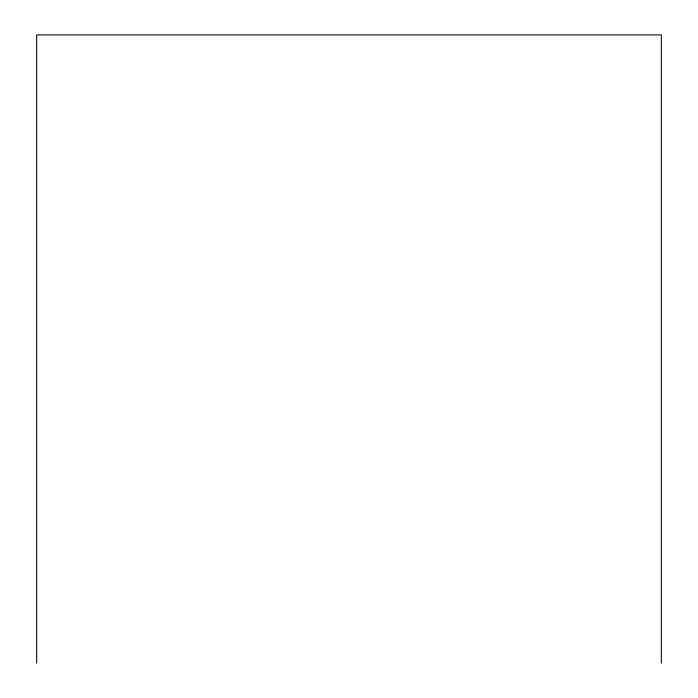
<?xml version="1.0" encoding="UTF-8"?>
<svg xmlns="http://www.w3.org/2000/svg" width="698" height="698" viewBox="0 0 698 698"><rect width="100%" height="100%" fill="white"/><g stroke="black" fill="none" stroke-linecap="round" stroke-linejoin="round"><path stroke-width="1.05" d="M661.338 663.1L661.338 34.9L36.662 34.9L36.662 663.1"/></g></svg>
